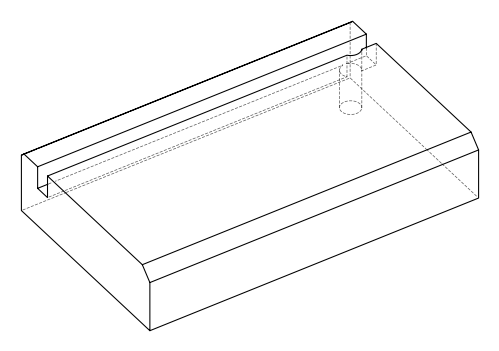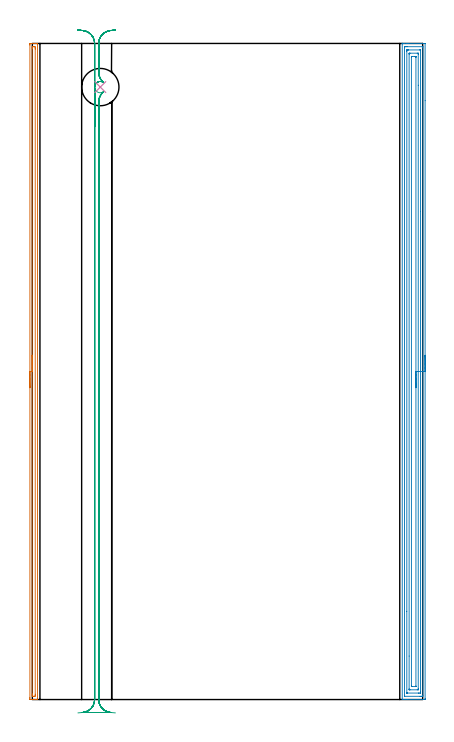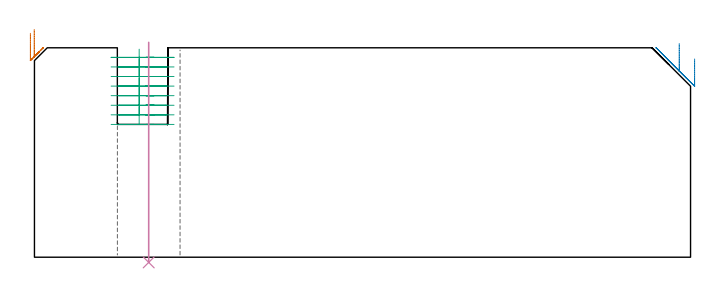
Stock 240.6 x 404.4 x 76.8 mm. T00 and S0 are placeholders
(PLAN: 4 operations, 2 tool changes, 38.5 min)
(1 AREA_MILL | FG_CHAMFER_SURFACE | UGT0205_001 | 6.65 min | 4467 mm3)
(2 AREA_MILL_1 | FG_CHAMFER_SURFACE_1 | UGT0205_001 | 16.49 min | 40200 mm3)
(3 MILL_RECTANGULAR_SLOT | SLOT_RECTANGULAR | UGT0201_008 | Follow Part, ap 4, ae 75% | 15.05 min | 211520 mm3)
(4 INDEXABLE_INSERT_DRILL_THROUGH_HOLE_FROM_SOLID | STEP1HOLE | NXT0302_017 | 0.32 min | 20583 mm3)
(TOOL UGT0205_001 | Chamfer Mill 20 x 3 x 45 deg. | D20 FL50 Z2)
(TOOL UGT0201_008 | End Mill 16 mm | D16 FL32 Z4)
(TOOL NXT0302_017 | Index. Insert Drill 23mm [880-D2300L25-05] | D23 PA176 FL115 Z2)
(OP 1 AREA_MILL)
G17 G21 G94 G90
T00 M6
G54
G17 G0 G90 X-1.5 Y192.2 S1061 M3
G43 Z86.8 H0
Z82.1
G94 G1 Y192.238 Z81.228 F250.
Y192.352 Z80.363
Y192.541 Z79.512
Y192.803 Z78.68
Y193.137 Z77.874
Y193.54 Z77.1
Y194.008 Z76.364
Y194.54 Z75.672
Y195.129 Z75.029
Y195.772 Z74.44
Y196.464 Z73.908
Y197.2 Z73.44
Y197.974 Z73.037
Y198.78 Z72.703
Y199.612 Z72.441
Y200.464 Z72.252
Y201.328 Z72.138
Y202.2 Z72.1
Y403.453
X-1.499 Y403.774 Z72.101
X-1.493 Y404.34 Z72.103
X-1.491 Y404.392 Z72.105
X-0.93 Y404.4 Z72.666
X1.74 Z75.335
X2.452 Z76.051
X2.744 Z76.344
X3.152 Y404.393 Z76.743
X3.197 Y404.39 Z76.788
X3.2 Y404.221 Z76.8
Y0.179
X3.197 Y0.01 Z76.788
X3.152 Y0.007 Z76.743
X2.744 Y0. Z76.343
X2.452 Z76.051
X1.74 Z75.335
X0.494 Z74.091
X-0.04 Z73.555
X-0.663 Z72.933
X-0.93 Y0.001 Z72.666
X-1.181 Y0.003 Z72.414
X-1.491 Y0.008 Z72.105
X-1.494 Y0.06 Z72.103
X-1.499 Y0.626 Z72.101
X-1.5 Y1.198 Z72.1
Y202.2
X-0.086 Z73.514
Y401.139
X-0.082 Y401.986 Z73.518
X-0.08 Y402.027 Z73.52
X-0.04 Y402.39 Z73.56
X0.441 Y402.397 Z74.041
X0.85 Y402.398 Z74.45
X1.331 Y402.397 Z74.931
X1.74 Y402.39 Z75.34
X1.78 Y401.986 Z75.38
X1.783 Y401.943 Z75.383
X1.786 Y401.093 Z75.386
Y401.047
Y3.261
X1.782 Y2.414 Z75.382
X1.78 Y2.373 Z75.38
X1.74 Y2.01 Z75.34
X1.259 Y2.003 Z74.859
X0.85 Y2.002 Z74.45
X0.369 Y2.003 Z73.969
X-0.04 Y2.01 Z73.56
X-0.08 Y2.414 Z73.52
X-0.083 Y2.457 Z73.517
X-0.086 Y3.307 Z73.514
Y3.353
Y202.2
Y203.072 Z73.552
Y203.936 Z73.666
Y204.788 Z73.855
Y205.62 Z74.117
Y206.426 Z74.451
Y207.2 Z74.854
Y207.936 Z75.323
Y208.628 Z75.854
Y209.271 Z76.443
Y209.86 Z77.086
Y210.392 Z77.778
Y210.86 Z78.514
Y211.263 Z79.288
Y211.597 Z80.094
Y211.859 Z80.926
Y212.048 Z81.778
Y212.162 Z82.643
Y212.2 Z83.514
G0 Z86.8
M5
M2
(OP 2 AREA_MILL_1)
G17 G21 G94 G90
T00 M6
G54
G17 G0 G90 X242.1 Y212.2 S1061 M3
G43 Z86.8 H0
Z72.7
G94 G1 Y212.162 Z71.828 F250.
Y212.048 Z70.964
Y211.859 Z70.112
Y211.597 Z69.28
Y211.263 Z68.474
Y210.86 Z67.7
Y210.392 Z66.964
Y209.86 Z66.272
Y209.271 Z65.629
Y208.628 Z65.04
Y207.936 Z64.508
Y207.2 Z64.04
Y206.426 Z63.637
Y205.62 Z63.303
Y204.788 Z63.041
Y203.937 Z62.852
Y203.072 Z62.738
Y202.2 Z62.7
X242.099 Y0.626 Z62.701
X242.096 Y0.18 Z62.702
X242.092 Y0.01 Z62.706
X241.657 Y0. Z63.141
X231.086 Z73.708
X229.677 Z75.12
X229.324 Z75.471
X228.355 Z76.445
X228.001 Z76.789
X228. Y0.005 Z76.79
Y0.178 Z76.8
Y404.221
Y404.395 Z76.79
X228.001 Y404.396
X228.354 Y404.4 Z76.446
X228.62 Z76.18
X229.324 Z75.471
X230.557 Z74.239
X231.086 Z73.708
X231.703 Z73.093
X241.657 Z63.141
X241.923 Y404.398 Z62.875
X242.092 Y404.39 Z62.706
X242.099 Y404.219 Z62.699
X242.1 Y369.129 Z62.7
Y202.2
X240.686 Z64.114
X240.685 Y2.505 Z64.115
X240.684 Y2.414 Z64.116
X240.679 Y2.022 Z64.121
X240.296 Y2.007 Z64.504
X239.895 Y2.002 Z64.905
X239.421 Y2. Z65.379
X239.014 Z65.786
X229.511 Y2.001 Z75.289
X229.477 Y2.002 Z75.323
X229.443 Y2.007 Z75.357
X229.421 Y2.011 Z75.379
X229.42 Y2.038 Z75.38
X229.415 Y2.321 Z75.385
Y401.895
X229.416 Y401.987 Z75.384
X229.421 Y402.378 Z75.379
X229.804 Y402.393 Z74.996
X230.205 Y402.398 Z74.595
X230.679 Y402.4 Z74.121
X231.086 Z73.714
X240.589 Y402.399 Z64.211
X240.623 Y402.398 Z64.177
X240.657 Y402.394 Z64.143
X240.679 Y402.389 Z64.121
X240.68 Y402.362 Z64.12
X240.685 Y402.079 Z64.115
X240.686 Y202.2 Z64.114
X239.272 Z65.528
X239.271 Y4.834 Z65.529
X239.269 Y4.201 Z65.531
X239.267 Y4.071 Z65.533
X239.265 Y4.015 Z65.535
X239.206 Y4.007 Z65.594
X239.014 Y4.003 Z65.786
X238.331 Y4. Z66.469
X238.133 Z66.667
X231.284 Z73.516
X231.086 Y4.003 Z73.714
X230.888 Y4.008 Z73.912
X230.837 Y4.01 Z73.963
X230.834 Y4.046 Z73.966
X230.831 Y4.114 Z73.969
X230.829 Y4.201 Z73.971
X230.828 Y54.371 Z73.972
X230.829 Y399.566 Z73.971
X230.831 Y400.199 Z73.969
X230.833 Y400.329 Z73.967
X230.835 Y400.385 Z73.965
X230.894 Y400.393 Z73.906
X231.086 Y400.397 Z73.714
X231.769 Y400.4 Z73.031
X231.967 Z72.833
X238.816 Z65.984
X239.014 Y400.397 Z65.786
X239.212 Y400.392 Z65.588
X239.263 Y400.39 Z65.537
X239.266 Y400.354 Z65.534
X239.269 Y400.286 Z65.531
X239.271 Y400.199 Z65.529
X239.272 Y300.752 Z65.528
Y202.2
X237.857 Z66.943
Y6.883
X237.854 Y6.273 Z66.946
X237.85 Y6.065 Z66.95
X237.844 Y6.01 Z66.956
X237.796 Y6.007 Z67.004
X237.687 Y6.004 Z67.113
X237.252 Y6. Z67.548
X232.848 Z71.952
X232.412 Y6.004 Z72.388
X232.306 Y6.007 Z72.494
X232.258 Y6.01 Z72.542
X232.25 Y6.04 Z72.55
X232.248 Y6.14 Z72.552
X232.244 Y6.602 Z72.556
X232.243 Y26.801 Z72.557
Y397.517
X232.246 Y398.127 Z72.554
X232.25 Y398.335 Z72.55
X232.256 Y398.39 Z72.544
X232.304 Y398.393 Z72.496
X232.413 Y398.396 Z72.387
X232.848 Y398.4 Z71.952
X237.252 Z67.548
X237.688 Y398.396 Z67.112
X237.794 Y398.393 Z67.006
X237.842 Y398.39 Z66.958
X237.85 Y398.36 Z66.95
X237.852 Y398.26 Z66.948
X237.856 Y397.798 Z66.944
X237.857 Y378.65 Z66.943
Y202.2
X236.443 Z68.357
X236.442 Y8.379 Z68.358
X236.439 Y8.088 Z68.361
X236.436 Y8.01 Z68.364
X236.431 Y8.007 Z68.369
X236.413 Y8.003 Z68.388
X236.371 Y8.001 Z68.429
X236.151 Y8. Z68.649
X234.39 Z70.41
X233.729 Y8.003 Z71.071
X233.685 Y8.006 Z71.115
X233.667 Y8.009 Z71.133
X233.663 Y8.161 Z71.137
X233.658 Y8.452 Z71.142
X233.657 Y8.598 Z71.143
X233.658 Y396.021 Z71.142
X233.661 Y396.312 Z71.139
X233.664 Y396.389 Z71.136
X233.669 Y396.393 Z71.131
X233.688 Y396.397 Z71.112
X233.729 Y396.399 Z71.071
X233.949 Y396.4 Z70.851
X235.71 Z69.09
X236.371 Y396.397 Z68.429
X236.415 Y396.394 Z68.385
X236.433 Y396.391 Z68.367
X236.437 Y396.239 Z68.363
X236.442 Y395.948 Z68.358
X236.443 Y395.802 Z68.357
Y202.2
Y201.328 Z68.395
Y200.464 Z68.509
Y199.612 Z68.698
Y198.78 Z68.96
Y197.974 Z69.294
Y197.2 Z69.697
Y196.464 Z70.165
Y195.772 Z70.696
Y195.129 Z71.286
Y194.54 Z71.929
Y194.009 Z72.621
Y193.54 Z73.357
Y193.137 Z74.131
Y192.803 Z74.937
Y192.541 Z75.769
Y192.352 Z76.62
Y192.238 Z77.485
Y192.2 Z78.357
G0 Z86.8
M5
M2
(OP 3 MILL_RECTANGULAR_SLOT)
G17 G21 G94 G90
T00 M6
G54
G17 G0 G90 X51.197 Y-8.23 S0 M3
G43 Z86.8 H0
Z73.287
G94 G1 X48.208 Y-7.97 F250.
G2 X40.9 Y0. R8. F500.
G1 Y368.376
G2 X43.857 Y374.586 R8.
G1 X43.852 Y374.595
G2 X38.41 Y377.236 R3.5
G1 X38.4 Y377.235
Y0.
G2 X31.092 Y-7.97 R8.
G1 X28.103 Y-8.23 F250.
G0 Z86.8
X38.4 Y352.93
Z76.287
G1 Y377.235 Z69.775
Y0. F500.
G2 X30.8 Y-7.99 R8.
G1 Y-8.
X48.5
Y-7.99
G2 X40.9 Y0. R8.
G1 Y368.376
G2 X43.857 Y374.586 R8.
G0 Z86.8
X38.4 Y352.93
Z72.775
G1 Y377.235 Z66.262 F250.
Y0. F500.
G2 X30.8 Y-7.99 R8.
G1 Y-8.
X48.5
Y-7.99
G2 X40.9 Y0. R8.
G1 Y368.376
G2 X43.857 Y374.586 R8.
G0 Z86.8
X38.4 Y352.93
Z69.262
G1 Y377.235 Z62.75 F250.
Y0. F500.
G2 X30.8 Y-7.99 R8.
G1 Y-8.
X48.5
Y-7.99
G2 X40.9 Y0. R8.
G1 Y368.376
G2 X43.857 Y374.586 R8.
G0 Z86.8
X38.4 Y352.93
Z65.75
G1 Y377.235 Z59.237 F250.
Y0. F500.
G2 X30.8 Y-7.99 R8.
G1 Y-8.
X48.5
Y-7.99
G2 X40.9 Y0. R8.
G1 Y368.376
G2 X43.857 Y374.586 R8.
G0 Z86.8
X38.4 Y352.93
Z62.237
G1 Y377.235 Z55.725 F250.
Y0. F500.
G2 X30.8 Y-7.99 R8.
G1 Y-8.
X48.5
Y-7.99
G2 X40.9 Y0. R8.
G1 Y368.376
G2 X43.857 Y374.586 R8.
G0 Z86.8
X38.4 Y352.93
Z58.725
G1 Y377.235 Z52.212 F250.
Y0. F500.
G2 X30.8 Y-7.99 R8.
G1 Y-8.
X48.5
Y-7.99
G2 X40.9 Y0. R8.
G1 Y368.376
G2 X43.857 Y374.586 R8.
G0 Z86.8
X38.4 Y352.93
Z55.212
G1 Y377.235 Z48.7 F250.
Y0. F500.
G2 X30.8 Y-7.99 R8.
G1 Y-8.
X48.5
Y-7.99
G2 X40.9 Y0. R8.
G1 Y368.376
G2 X43.857 Y374.586 R8.
G0 Z86.8
X28.103 Y412.63
Z73.287
G1 X31.092 Y412.37 F250.
G2 X38.4 Y404.4 R8. F500.
G1 Y377.765
X38.41 Y377.764
G2 X43.852 Y380.405 R3.5
G1 X43.857 Y380.414
G2 X40.9 Y386.624 R8.
G1 Y404.4
G2 X48.208 Y412.37 R8.
G1 X51.197 Y412.63 F250.
G0 X28.103 Z69.775
G1 X31.092 Y412.37
G2 X38.4 Y404.4 R8. F500.
G1 Y377.765
X38.41 Y377.764
G2 X43.852 Y380.405 R3.5
G1 X43.857 Y380.414
G2 X40.9 Y386.624 R8.
G1 Y404.4
G2 X48.208 Y412.37 R8.
G1 X51.197 Y412.63 F250.
G0 X28.103 Z66.262
G1 X31.092 Y412.37
G2 X38.4 Y404.4 R8. F500.
G1 Y377.765
X38.41 Y377.764
G2 X43.852 Y380.405 R3.5
G1 X43.857 Y380.414
G2 X40.9 Y386.624 R8.
G1 Y404.4
G2 X48.208 Y412.37 R8.
G1 X51.197 Y412.63 F250.
G0 X28.103 Z62.75
G1 X31.092 Y412.37
G2 X38.4 Y404.4 R8. F500.
G1 Y377.765
X38.41 Y377.764
G2 X43.852 Y380.405 R3.5
G1 X43.857 Y380.414
G2 X40.9 Y386.624 R8.
G1 Y404.4
G2 X48.208 Y412.37 R8.
G1 X51.197 Y412.63 F250.
G0 X28.103 Z59.237
G1 X31.092 Y412.37
G2 X38.4 Y404.4 R8. F500.
G1 Y377.765
X38.41 Y377.764
G2 X43.852 Y380.405 R3.5
G1 X43.857 Y380.414
G2 X40.9 Y386.624 R8.
G1 Y404.4
G2 X48.208 Y412.37 R8.
G1 X51.197 Y412.63 F250.
G0 X28.103 Z55.725
G1 X31.092 Y412.37
G2 X38.4 Y404.4 R8. F500.
G1 Y377.765
X38.41 Y377.764
G2 X43.852 Y380.405 R3.5
G1 X43.857 Y380.414
G2 X40.9 Y386.624 R8.
G1 Y404.4
G2 X48.208 Y412.37 R8.
G1 X51.197 Y412.63 F250.
G0 X28.103 Z52.212
G1 X31.092 Y412.37
G2 X38.4 Y404.4 R8. F500.
G1 Y377.765
X38.41 Y377.764
G2 X43.852 Y380.405 R3.5
G1 X43.857 Y380.414
G2 X40.9 Y386.624 R8.
G1 Y404.4
G2 X48.208 Y412.37 R8.
G1 X51.197 Y412.63 F250.
G0 X28.103 Z48.7
G1 X31.092 Y412.37
G2 X38.4 Y404.4 R8. F500.
G1 Y377.765
X38.41 Y377.764
G2 X43.852 Y380.405 R3.5
G1 X43.857 Y380.414
G2 X40.9 Y386.624 R8.
G1 Y404.4
G2 X48.208 Y412.37 R8.
G1 X51.197 Y412.63 F250.
G0 Z86.8
M5
M2
(OP 4 INDEXABLE_INSERT_DRILL_THROUGH_HOLE_FROM_SOLID)
G17 G21 G94 G90
T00 M6
G54
G17 G0 G90 X41.9 Y377.5 S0 M3
G43 Z86.8 H1
G94 G81 G98 Z-1.902 F250. R78.8
G80
M5
M2
